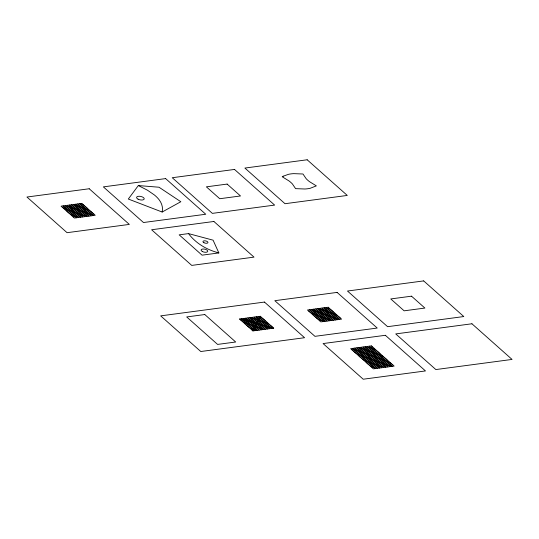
<?xml version="1.0" encoding="UTF-8"?>
<svg xmlns="http://www.w3.org/2000/svg" width="539" height="539" viewBox="0 0 539 539"><rect width="100%" height="100%" fill="white"/><g stroke="black" fill="none" stroke-linecap="round" stroke-linejoin="round"><path stroke-width="0.81" d="M162.158 212.029C163.196 207.791 161.848 203.304 159.227 199.908A43.363 19.485 11.9 0 0 154.397 194.97L147.437 190.193L138.328 185.564L128.316 199.032L162.158 212.029L180.828 201.727L159.018 187.228L138.328 185.564M252.946 330.919L260.33 316.278L273.697 328.157L252.946 330.919L239.572 319.034L260.33 316.278M62.416 207.347L83.174 204.584M63.75 208.532L84.508 205.777M65.091 209.725L85.849 206.963M66.425 210.911L87.183 208.155M67.766 212.096L88.524 209.341M69.1 213.289L89.858 210.527M70.441 214.475L91.199 211.719M71.775 215.667L92.533 212.905M73.115 216.853L93.867 214.091M188.515 233.603L179.177 234.842L202.044 255.163L218.854 252.926L213.087 240.172L188.515 233.603C193.892 240.778 201.337 246.256 209.563 249.746A33.634 15.112 11.9 0 0 216.422 252.239L218.854 252.926M240.906 320.227L261.664 317.464M308.8 311.198L329.558 308.436M242.247 321.412L263.005 318.65M310.141 312.384L330.899 309.629M243.581 322.598L264.339 319.843M311.475 313.577L332.233 310.814M244.922 323.791L265.68 321.028M312.815 314.763L333.574 312.007M246.256 324.977L267.014 322.221M314.149 315.948L334.908 313.193M247.596 326.169L268.355 323.407M315.49 317.141L336.248 314.378M248.93 327.355L269.689 324.593M316.824 318.327L337.582 315.571M250.271 328.541L271.029 325.785M318.165 319.519L338.923 316.757M251.605 329.733L272.363 326.971M319.499 320.705L340.257 317.943M351.98 349.845L372.739 347.082M353.321 351.03L374.073 348.275M354.655 352.223L375.413 349.461M355.996 353.409L376.748 350.646M357.33 354.595L378.088 351.839M358.671 355.787L379.422 353.025M360.005 356.973L380.763 354.217M361.346 358.166L382.097 355.403M362.68 359.351L383.438 356.589M364.014 360.537L384.772 357.781M365.354 361.73L386.113 358.967M366.688 362.915L387.447 360.153M368.029 364.101L388.787 361.346M369.363 365.294L390.121 362.531M370.704 366.48L391.462 363.724M372.038 367.665L392.796 364.91M239.572 319.034L273.697 328.157M326.149 307.526L339.516 319.411M369.323 346.173L392.055 366.372M324.074 307.803L337.441 319.688M367.248 346.449L389.98 366.648M321.999 308.079L335.366 319.964M365.172 346.725L387.905 366.924M319.917 308.355L333.291 320.24M363.097 347.001L385.83 367.2M317.842 308.631L331.216 320.516M361.022 347.278L383.755 367.477M315.766 308.908L329.14 320.793M358.947 347.554L381.679 367.753M313.691 309.184L327.065 321.062M356.872 347.83L379.604 368.029M311.616 309.46L324.99 321.338M354.797 348.106L377.529 368.305M309.541 309.736L322.915 321.615M352.722 348.383L375.454 368.582M258.255 316.555L271.622 328.433M256.18 316.831L269.547 328.709M254.105 317.107L267.472 328.985M252.023 317.383L265.397 329.262M249.948 317.66L263.322 329.538M247.873 317.929L261.247 329.814M245.797 318.205L259.171 330.09M243.722 318.482L257.096 330.367M241.647 318.758L255.021 330.643M79.759 203.675L93.132 215.56M77.683 203.951L91.057 215.836M75.608 204.227L88.982 216.112M73.533 204.503L86.907 216.388M71.458 204.78L84.832 216.665M69.383 205.056L82.757 216.934M67.308 205.332L80.675 217.21M65.232 205.608L78.6 217.487M63.157 205.885L76.525 217.763M283.13 176.24L282.22 176.758L289.059 180.976A33.586 15.092 11.9 0 1 292.401 183.94L295.594 188.643L304.946 189A25.245 11.339 11.9 0 0 310.134 188.313L316.353 185.881L309.514 181.67A33.586 15.092 11.9 0 1 306.172 178.699L302.979 174.003L293.627 173.639A25.245 11.339 11.9 0 0 288.439 174.333L283.13 176.24M89.218 188.758L26.95 197.031L67.065 232.686L129.333 224.406L89.218 188.758M165.635 178.598L103.36 186.878L143.482 222.526L205.75 214.246L165.635 178.598M234.519 169.441L172.244 177.722L212.359 213.37L274.634 205.089L234.519 169.441M307.163 159.78L244.895 168.06L285.01 203.708L347.278 195.435L307.163 159.78M81.834 203.398L61.075 206.161L74.449 218.039L95.208 215.283L81.834 203.398M227.135 184.082L206.376 186.844L219.75 198.723L240.502 195.967L227.135 184.082M213.889 221.475L151.614 229.755L191.736 265.404L254.004 257.13L213.889 221.475M264.454 302.069L160.669 315.867L200.784 351.516L304.569 337.717L264.454 302.069M337.104 292.407L274.829 300.688L314.951 336.336L377.219 328.056L337.104 292.407M423.681 280.9L347.48 291.033L387.595 326.681L463.796 316.548L423.681 280.9M204.786 314.54L186.689 316.945L217.594 344.414L235.698 342.009L204.786 314.54M328.224 307.25L307.466 310.013L320.84 321.891L341.591 319.135L328.224 307.25M411.52 296.18L390.762 298.936L404.135 310.821L424.894 308.059L411.52 296.18M385.358 335.292L323.083 343.565L363.205 379.22L425.473 370.94L385.358 335.292M471.935 323.777L395.734 333.911L435.849 369.559L512.05 359.432L471.935 323.777M371.405 345.897L350.646 348.659L373.379 368.858L394.137 366.096L371.405 345.897M203.91 242.698A2.547 1.145 11.9 0 0 207.933 242.617A2.547 1.145 11.9 0 0 204.524 240.805A2.547 1.145 11.9 0 0 203.91 242.698M138.065 199.161A3.888 1.745 11.9 0 0 144.196 199.012A3.888 1.745 11.9 0 0 138.961 196.257A3.888 1.745 11.9 0 0 138.065 199.161M202.368 251.524A3.389 1.523 11.9 0 0 207.731 251.417A3.389 1.523 11.9 0 0 203.183 248.998A3.389 1.523 11.9 0 0 202.368 251.524"/></g></svg>
